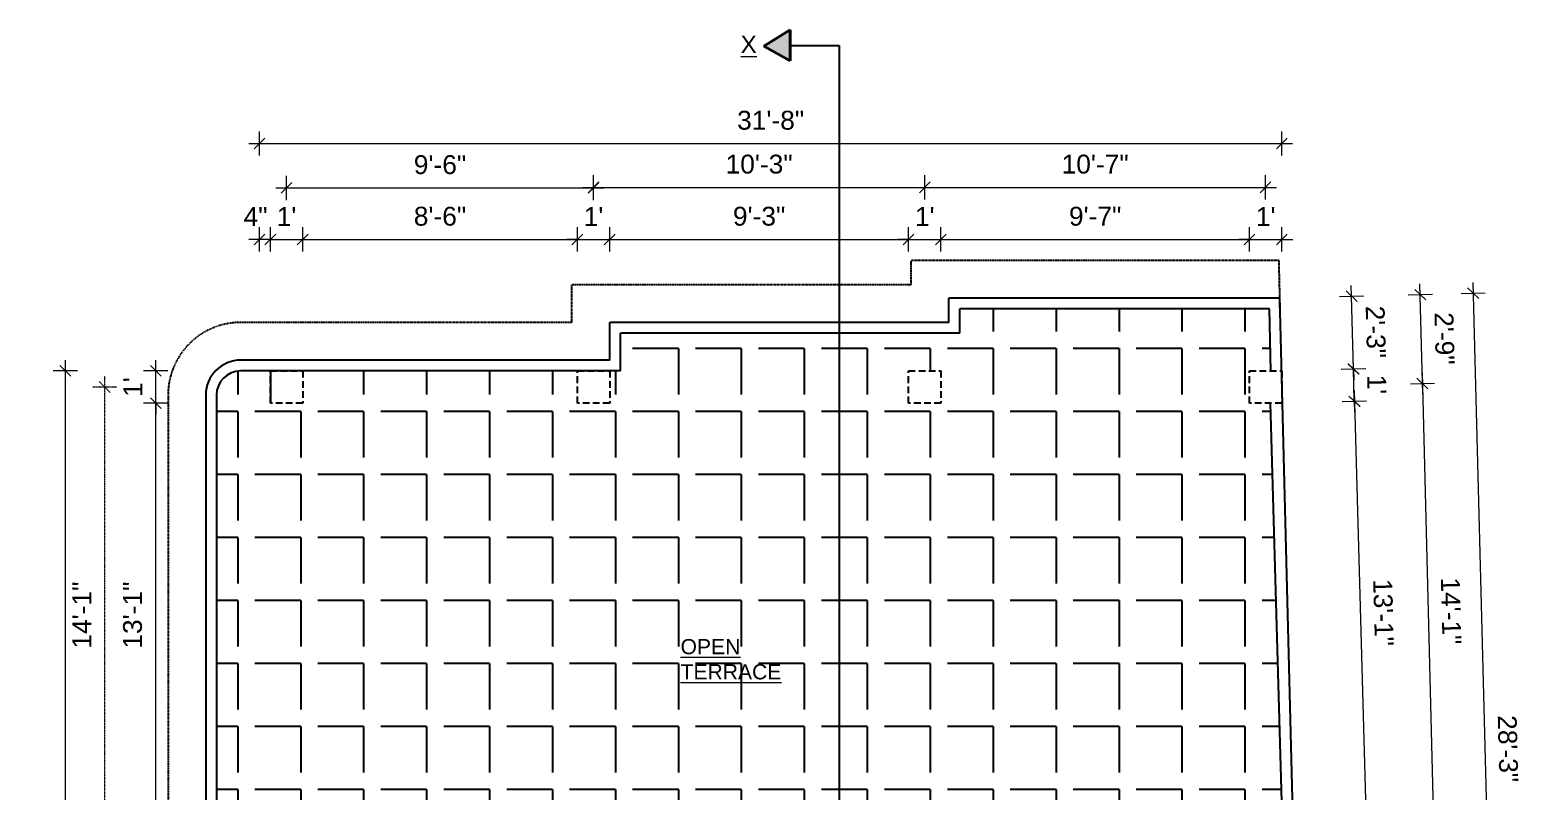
# Model space of a CAD drawing. Header units: inches. Extents: x -111 to 45239, y -6849 to 1261.
# Drawn here: x 23041 to 23594, y -2034 to -1752 of the extents above; entities that cross this region are included whole.
import ezdxf

# ---------------------------------------------------------------- set-up
doc = ezdxf.new("R2010")
doc.units = ezdxf.units.IN
doc.header["$LTSCALE"] = 0.5
doc.header["$MEASUREMENT"] = 0
doc.header["$PDMODE"] = 66
doc.linetypes.add('DASH', pattern=[0.35, 0.25, -0.1])
doc.linetypes.add('HIDDEN', pattern=[0.375, 0.25, -0.125])
for name, color, linetype, lineweight in [('A_Title Text', 105, 'Continuous', 60), ('TEXT', 220, 'Continuous', 9), ('Toilet', 7, 'Continuous', 25), ('wall', 20, 'Continuous', 40)]:
    doc.layers.add(name, color=color, linetype=linetype, lineweight=lineweight)
doc.styles.add('arial', font='arial.ttf')
doc.styles.get("Standard").update_dxf_attribs({"font": 'arial.ttf'})
doc.dimstyles.new('Sudeep', dxfattribs={"dimtxt": 6, "dimasz": 4, "dimexe": 4.5, "dimexo": 4.5, "dimgap": 5, "dimtad": 1, "dimdec": 0, "dimlunit": 4, "dimtxsty": 'arial', "dimblk": 'OBLIQUE', "dimcen": 250, "dimdle": 4, "dimclrd": 86, "dimclre": 5, "dimclrt": 1, "dimadec": 0, "dimazin": 0, "dimtfac": 1, "dimtdec": 0, "dimtix": 1, "dimtmove": 1, "dimatfit": 3, "dimldrblk": 'OBLIQUE', "dimfxl": 4.5, "dimfxlon": 1, "dimfrac": 2, "dimlwd": 15, "dimlwe": 13, "dimarcsym": 0})
pattern_1 = [(180, (0, 0), (-8e-15, -23.375), [17, -6.375]), (270, (0, 0), (23.375, -9e-15), [17, -6.375])]

# ---------------------------------------------------------------- blocks, each defined once
blk = doc.blocks.new('_Oblique')
at = {"color": 0, "linetype": 'ByBlock', "lineweight": -2}
blk.add_line((-0.5, -0.5), (0.5, 0.5), dxfattribs=at)
blk = doc.blocks.new('*D1179')
at = {"layer": 'A_Title Text', "color": 5, "lineweight": 13, "transparency": 16777216}
for p, q in [((23130, -1833.95), (23130, -1824.95)), ((23142, -1833.95), (23142, -1824.95))]:
    blk.add_line(p, q, dxfattribs=at)
at = {"layer": 'A_Title Text', "color": 86, "lineweight": 15, "transparency": 16777216}
for p, q in [((23130, -1829.45), (23126, -1829.45)), ((23130, -1829.45), (23142, -1829.45)), ((23142, -1829.45), (23146, -1829.45))]:
    blk.add_line(p, q, dxfattribs=at)
at = {"layer": 'Defpoints', "color": 0, "transparency": 16777216}
for p in [(23142, -1829.45), (23130, -1878.25), (23142, -1878.25)]:
    blk.add_point(p, dxfattribs=at)
at = {"layer": 'A_Title Text', "color": 86, "lineweight": 15, "transparency": 16777216, "xscale": 4, "yscale": 4, "zscale": 4}
blk.add_blockref('_Oblique', (23130, -1829.45), dxfattribs=at)
at = {"layer": 'A_Title Text', "color": 86, "lineweight": 15, "transparency": 16777216, "xscale": 4, "yscale": 4, "zscale": 4, "rotation": 180}
blk.add_blockref('_Oblique', (23142, -1829.45), dxfattribs=at)
at = {"layer": 'A_Title Text', "color": 1, "transparency": 16777216, "insert": (23136, -1820.94), "char_height": 7, "attachment_point": 5, "style": 'arial'}
blk.add_mtext("1'", dxfattribs=at)
blk = doc.blocks.new('*D1180')
at = {"layer": 'A_Title Text', "color": 5, "lineweight": 13, "transparency": 16777216}
for p, q in [((23142, -1833.95), (23142, -1824.95)), ((23244, -1833.95), (23244, -1824.95))]:
    blk.add_line(p, q, dxfattribs=at)
at = {"layer": 'A_Title Text', "color": 86, "lineweight": 15, "transparency": 16777216}
blk.add_line((23138, -1829.45), (23248, -1829.45), dxfattribs=at)
at = {"layer": 'Defpoints', "color": 0, "transparency": 16777216}
for p in [(23244, -1829.45), (23142, -1878.25), (23244, -1878.25)]:
    blk.add_point(p, dxfattribs=at)
at = {"layer": 'A_Title Text', "color": 86, "lineweight": 15, "transparency": 16777216, "xscale": 4, "yscale": 4, "zscale": 4, "rotation": 180}
blk.add_blockref('_Oblique', (23142, -1829.45), dxfattribs=at)
at = {"layer": 'A_Title Text', "color": 86, "lineweight": 15, "transparency": 16777216, "xscale": 4, "yscale": 4, "zscale": 4}
blk.add_blockref('_Oblique', (23244, -1829.45), dxfattribs=at)
at = {"layer": 'A_Title Text', "color": 1, "transparency": 16777216, "insert": (23193, -1820.88), "char_height": 7, "attachment_point": 5, "style": 'arial'}
blk.add_mtext('8\'-6"', dxfattribs=at)
blk = doc.blocks.new('*D1181')
at = {"layer": 'A_Title Text', "color": 5, "lineweight": 13, "transparency": 16777216}
for p, q in [((23367, -1833.95), (23367, -1824.95)), ((23379, -1833.95), (23379, -1824.95))]:
    blk.add_line(p, q, dxfattribs=at)
at = {"layer": 'A_Title Text', "color": 86, "lineweight": 15, "transparency": 16777216}
for p, q in [((23367, -1829.45), (23363, -1829.45)), ((23367, -1829.45), (23379, -1829.45)), ((23379, -1829.45), (23383, -1829.45))]:
    blk.add_line(p, q, dxfattribs=at)
at = {"layer": 'Defpoints', "color": 0, "transparency": 16777216}
for p in [(23379, -1829.45), (23367, -1878.25), (23379, -1878.25)]:
    blk.add_point(p, dxfattribs=at)
at = {"layer": 'A_Title Text', "color": 86, "lineweight": 15, "transparency": 16777216, "xscale": 4, "yscale": 4, "zscale": 4}
blk.add_blockref('_Oblique', (23367, -1829.45), dxfattribs=at)
at = {"layer": 'A_Title Text', "color": 86, "lineweight": 15, "transparency": 16777216, "xscale": 4, "yscale": 4, "zscale": 4, "rotation": 180}
blk.add_blockref('_Oblique', (23379, -1829.45), dxfattribs=at)
at = {"layer": 'A_Title Text', "color": 1, "transparency": 16777216, "insert": (23373, -1820.94), "char_height": 7, "attachment_point": 5, "style": 'arial'}
blk.add_mtext("1'", dxfattribs=at)
blk = doc.blocks.new('*D1182')
at = {"layer": 'A_Title Text', "color": 5, "lineweight": 13, "transparency": 16777216}
for p, q in [((23379, -1833.95), (23379, -1824.95)), ((23493.57, -1833.95), (23493.57, -1824.95))]:
    blk.add_line(p, q, dxfattribs=at)
at = {"layer": 'A_Title Text', "color": 86, "lineweight": 15, "transparency": 16777216}
blk.add_line((23375, -1829.45), (23497.57, -1829.45), dxfattribs=at)
at = {"layer": 'Defpoints', "color": 0, "transparency": 16777216}
for p in [(23493.57, -1829.45), (23379, -1878.25), (23493.57, -1878.25)]:
    blk.add_point(p, dxfattribs=at)
at = {"layer": 'A_Title Text', "color": 86, "lineweight": 15, "transparency": 16777216, "xscale": 4, "yscale": 4, "zscale": 4, "rotation": 180}
blk.add_blockref('_Oblique', (23379, -1829.45), dxfattribs=at)
at = {"layer": 'A_Title Text', "color": 86, "lineweight": 15, "transparency": 16777216, "xscale": 4, "yscale": 4, "zscale": 4}
blk.add_blockref('_Oblique', (23493.57, -1829.45), dxfattribs=at)
at = {"layer": 'A_Title Text', "color": 1, "transparency": 16777216, "insert": (23436.28, -1820.88), "char_height": 7, "attachment_point": 5, "style": 'arial'}
blk.add_mtext('9\'-7"', dxfattribs=at)
blk = doc.blocks.new('*D1183')
at = {"layer": 'A_Title Text', "color": 5, "lineweight": 13, "transparency": 16777216}
for p, q in [((23493.57, -1833.95), (23493.57, -1824.95)), ((23505.64, -1833.95), (23505.64, -1824.95))]:
    blk.add_line(p, q, dxfattribs=at)
at = {"layer": 'A_Title Text', "color": 86, "lineweight": 15, "transparency": 16777216}
for p, q in [((23493.57, -1829.45), (23489.57, -1829.45)), ((23493.57, -1829.45), (23505.64, -1829.45)), ((23505.64, -1829.45), (23509.64, -1829.45))]:
    blk.add_line(p, q, dxfattribs=at)
at = {"layer": 'Defpoints', "color": 0, "transparency": 16777216}
for p in [(23505.64, -1829.45), (23493.57, -1878.25), (23505.64, -1881.25)]:
    blk.add_point(p, dxfattribs=at)
at = {"layer": 'A_Title Text', "color": 86, "lineweight": 15, "transparency": 16777216, "xscale": 4, "yscale": 4, "zscale": 4}
blk.add_blockref('_Oblique', (23493.57, -1829.45), dxfattribs=at)
at = {"layer": 'A_Title Text', "color": 86, "lineweight": 15, "transparency": 16777216, "xscale": 4, "yscale": 4, "zscale": 4, "rotation": 180}
blk.add_blockref('_Oblique', (23505.64, -1829.45), dxfattribs=at)
at = {"layer": 'A_Title Text', "color": 1, "transparency": 16777216, "insert": (23499.6, -1820.94), "char_height": 7, "attachment_point": 5, "style": 'arial'}
blk.add_mtext("1'", dxfattribs=at)
blk = doc.blocks.new('*D1184')
at = {"layer": 'A_Title Text', "color": 86, "lineweight": 15, "transparency": 16777216}
blk.add_line((23132, -1810.32), (23254, -1810.32), dxfattribs=at)
at = {"layer": 'A_Title Text', "color": 5, "lineweight": 13, "transparency": 16777216}
for p, q in [((23136, -1814.82), (23136, -1805.82)), ((23250, -1814.82), (23250, -1805.82))]:
    blk.add_line(p, q, dxfattribs=at)
at = {"layer": 'Defpoints', "color": 0, "transparency": 16777216}
for p in [(23250, -1810.32), (23136, -1884.25), (23250, -1884.25)]:
    blk.add_point(p, dxfattribs=at)
at = {"layer": 'A_Title Text', "color": 86, "lineweight": 15, "transparency": 16777216, "xscale": 4, "yscale": 4, "zscale": 4, "rotation": 180}
blk.add_blockref('_Oblique', (23136, -1810.32), dxfattribs=at)
at = {"layer": 'A_Title Text', "color": 86, "lineweight": 15, "transparency": 16777216, "xscale": 4, "yscale": 4, "zscale": 4}
blk.add_blockref('_Oblique', (23250, -1810.32), dxfattribs=at)
at = {"layer": 'A_Title Text', "color": 1, "transparency": 16777216, "insert": (23193, -1801.74), "char_height": 7, "attachment_point": 5, "style": 'arial'}
blk.add_mtext('9\'-6"', dxfattribs=at)
blk = doc.blocks.new('*D1185')
at = {"layer": 'A_Title Text', "color": 86, "lineweight": 15, "transparency": 16777216}
blk.add_line((23246, -1810.13), (23377, -1810.13), dxfattribs=at)
at = {"layer": 'A_Title Text', "color": 5, "lineweight": 13, "transparency": 16777216}
for p, q in [((23250, -1814.63), (23250, -1805.63)), ((23373, -1814.63), (23373, -1805.63))]:
    blk.add_line(p, q, dxfattribs=at)
at = {"layer": 'Defpoints', "color": 0, "transparency": 16777216}
for p in [(23373, -1810.13), (23250, -1884.25), (23373, -1884.25)]:
    blk.add_point(p, dxfattribs=at)
at = {"layer": 'A_Title Text', "color": 86, "lineweight": 15, "transparency": 16777216, "xscale": 4, "yscale": 4, "zscale": 4, "rotation": 180}
blk.add_blockref('_Oblique', (23250, -1810.13), dxfattribs=at)
at = {"layer": 'A_Title Text', "color": 86, "lineweight": 15, "transparency": 16777216, "xscale": 4, "yscale": 4, "zscale": 4}
blk.add_blockref('_Oblique', (23373, -1810.13), dxfattribs=at)
at = {"layer": 'A_Title Text', "color": 1, "transparency": 16777216, "insert": (23311.5, -1801.55), "char_height": 7, "attachment_point": 5, "style": 'arial'}
blk.add_mtext('10\'-3"', dxfattribs=at)
blk = doc.blocks.new('*D1186')
at = {"layer": 'A_Title Text', "color": 86, "lineweight": 15, "transparency": 16777216}
blk.add_line((23369, -1810.13), (23503.57, -1810.13), dxfattribs=at)
at = {"layer": 'A_Title Text', "color": 5, "lineweight": 13, "transparency": 16777216}
for p, q in [((23373, -1814.63), (23373, -1805.63)), ((23499.57, -1814.63), (23499.57, -1805.63))]:
    blk.add_line(p, q, dxfattribs=at)
at = {"layer": 'Defpoints', "color": 0, "transparency": 16777216}
for p in [(23499.57, -1810.13), (23373, -1884.25), (23499.57, -1884.25)]:
    blk.add_point(p, dxfattribs=at)
at = {"layer": 'A_Title Text', "color": 86, "lineweight": 15, "transparency": 16777216, "xscale": 4, "yscale": 4, "zscale": 4, "rotation": 180}
blk.add_blockref('_Oblique', (23373, -1810.13), dxfattribs=at)
at = {"layer": 'A_Title Text', "color": 86, "lineweight": 15, "transparency": 16777216, "xscale": 4, "yscale": 4, "zscale": 4}
blk.add_blockref('_Oblique', (23499.57, -1810.13), dxfattribs=at)
at = {"layer": 'A_Title Text', "color": 1, "transparency": 16777216, "insert": (23436.28, -1801.55), "char_height": 7, "attachment_point": 5, "style": 'arial'}
blk.add_mtext('10\'-7"', dxfattribs=at)
blk = doc.blocks.new('*D1187')
at = {"layer": 'A_Title Text', "color": 5, "lineweight": 13, "transparency": 16777216}
for p, q in [((23126, -1833.95), (23126, -1824.95)), ((23130, -1833.95), (23130, -1824.95))]:
    blk.add_line(p, q, dxfattribs=at)
at = {"layer": 'A_Title Text', "color": 86, "lineweight": 15, "transparency": 16777216}
for p, q in [((23126, -1829.45), (23122, -1829.45)), ((23130, -1829.45), (23126, -1829.45)), ((23130, -1829.45), (23134, -1829.45))]:
    blk.add_line(p, q, dxfattribs=at)
at = {"layer": 'Defpoints', "color": 0, "transparency": 16777216}
for p in [(23126, -1829.45), (23126, -1878.87), (23130, -1878.25)]:
    blk.add_point(p, dxfattribs=at)
at = {"layer": 'A_Title Text', "color": 86, "lineweight": 15, "transparency": 16777216, "xscale": 4, "yscale": 4, "zscale": 4}
blk.add_blockref('_Oblique', (23126, -1829.45), dxfattribs=at)
at = {"layer": 'A_Title Text', "color": 86, "lineweight": 15, "transparency": 16777216, "xscale": 4, "yscale": 4, "zscale": 4, "rotation": 180}
blk.add_blockref('_Oblique', (23130, -1829.45), dxfattribs=at)
at = {"layer": 'A_Title Text', "color": 1, "transparency": 16777216, "insert": (23124.5, -1820.95), "char_height": 7, "attachment_point": 5, "style": 'arial'}
blk.add_mtext('4"', dxfattribs=at)
blk = doc.blocks.new('*D1188')
at = {"layer": 'A_Title Text', "color": 5, "lineweight": 13, "transparency": 16777216}
for p, q in [((23244, -1833.95), (23244, -1824.95)), ((23256, -1833.95), (23256, -1824.95))]:
    blk.add_line(p, q, dxfattribs=at)
at = {"layer": 'A_Title Text', "color": 86, "lineweight": 15, "transparency": 16777216}
for p, q in [((23244, -1829.45), (23240, -1829.45)), ((23244, -1829.45), (23256, -1829.45)), ((23256, -1829.45), (23260, -1829.45))]:
    blk.add_line(p, q, dxfattribs=at)
at = {"layer": 'Defpoints', "color": 0, "transparency": 16777216}
for p in [(23256, -1829.45), (23244, -1878.25), (23256, -1878.25)]:
    blk.add_point(p, dxfattribs=at)
at = {"layer": 'A_Title Text', "color": 86, "lineweight": 15, "transparency": 16777216, "xscale": 4, "yscale": 4, "zscale": 4}
blk.add_blockref('_Oblique', (23244, -1829.45), dxfattribs=at)
at = {"layer": 'A_Title Text', "color": 86, "lineweight": 15, "transparency": 16777216, "xscale": 4, "yscale": 4, "zscale": 4, "rotation": 180}
blk.add_blockref('_Oblique', (23256, -1829.45), dxfattribs=at)
at = {"layer": 'A_Title Text', "color": 1, "transparency": 16777216, "insert": (23250, -1820.94), "char_height": 7, "attachment_point": 5, "style": 'arial'}
blk.add_mtext("1'", dxfattribs=at)
blk = doc.blocks.new('*D1189')
at = {"layer": 'A_Title Text', "color": 5, "lineweight": 13, "transparency": 16777216}
for p, q in [((23256, -1833.95), (23256, -1824.95)), ((23367, -1833.95), (23367, -1824.95))]:
    blk.add_line(p, q, dxfattribs=at)
at = {"layer": 'A_Title Text', "color": 86, "lineweight": 15, "transparency": 16777216}
blk.add_line((23252, -1829.45), (23371, -1829.45), dxfattribs=at)
at = {"layer": 'Defpoints', "color": 0, "transparency": 16777216}
for p in [(23367, -1829.45), (23256, -1878.25), (23367, -1878.25)]:
    blk.add_point(p, dxfattribs=at)
at = {"layer": 'A_Title Text', "color": 86, "lineweight": 15, "transparency": 16777216, "xscale": 4, "yscale": 4, "zscale": 4, "rotation": 180}
blk.add_blockref('_Oblique', (23256, -1829.45), dxfattribs=at)
at = {"layer": 'A_Title Text', "color": 86, "lineweight": 15, "transparency": 16777216, "xscale": 4, "yscale": 4, "zscale": 4}
blk.add_blockref('_Oblique', (23367, -1829.45), dxfattribs=at)
at = {"layer": 'A_Title Text', "color": 1, "transparency": 16777216, "insert": (23311.5, -1820.88), "char_height": 7, "attachment_point": 5, "style": 'arial'}
blk.add_mtext('9\'-3"', dxfattribs=at)
blk = doc.blocks.new('*D1190')
at = {"layer": 'A_Title Text', "color": 86, "lineweight": 15, "transparency": 16777216}
blk.add_line((23122, -1793.84), (23509.57, -1793.84), dxfattribs=at)
at = {"layer": 'A_Title Text', "color": 5, "lineweight": 13, "transparency": 16777216}
for p, q in [((23126, -1798.34), (23126, -1789.34)), ((23505.57, -1798.34), (23505.57, -1789.34))]:
    blk.add_line(p, q, dxfattribs=at)
at = {"layer": 'Defpoints', "color": 0, "transparency": 16777216}
for p in [(23505.57, -1793.84), (23126, -1878.87), (23505.57, -1878.25)]:
    blk.add_point(p, dxfattribs=at)
at = {"layer": 'A_Title Text', "color": 86, "lineweight": 15, "transparency": 16777216, "xscale": 4, "yscale": 4, "zscale": 4, "rotation": 180}
blk.add_blockref('_Oblique', (23126, -1793.84), dxfattribs=at)
at = {"layer": 'A_Title Text', "color": 86, "lineweight": 15, "transparency": 16777216, "xscale": 4, "yscale": 4, "zscale": 4}
blk.add_blockref('_Oblique', (23505.57, -1793.84), dxfattribs=at)
at = {"layer": 'A_Title Text', "color": 1, "transparency": 16777216, "insert": (23315.78, -1785.26), "char_height": 7, "attachment_point": 5, "style": 'arial'}
blk.add_mtext('31\'-8"', dxfattribs=at)
blk = doc.blocks.new('*D1194')
at = {"layer": 'A_Title Text', "color": 86, "lineweight": 15, "transparency": 16777216}
blk.add_line((23087.44, -2051.5), (23087.44, -1886.25), dxfattribs=at)
at = {"layer": 'A_Title Text', "color": 5, "lineweight": 13, "transparency": 16777216}
for p, q in [((23091.94, -1890.25), (23082.94, -1890.25)), ((23091.94, -2047.5), (23082.94, -2047.5))]:
    blk.add_line(p, q, dxfattribs=at)
at = {"layer": 'Defpoints', "color": 0, "transparency": 16777216}
for p in [(23087.44, -1890.25), (23130, -1890.25), (23130, -2047.5)]:
    blk.add_point(p, dxfattribs=at)
at = {"layer": 'A_Title Text', "color": 86, "lineweight": 15, "transparency": 16777216, "xscale": 4, "yscale": 4, "zscale": 4}
for p, rotation in [((23087.44, -1890.25), 90), ((23087.44, -2047.5), 270)]:
    blk.add_blockref('_Oblique', p, dxfattribs=dict(at, rotation=rotation))
at = {"layer": 'A_Title Text', "color": 1, "transparency": 16777216, "insert": (23078.86, -1968.88), "char_height": 7, "attachment_point": 5, "rotation": 90, "style": 'arial'}
blk.add_mtext('13\'-1"', dxfattribs=at)
blk = doc.blocks.new('*D1195')
at = {"layer": 'A_Title Text', "color": 86, "lineweight": 15, "transparency": 16777216}
for p, q in [((23087.44, -1878.25), (23087.44, -1874.25)), ((23087.44, -1890.25), (23087.44, -1878.25)), ((23087.44, -1890.25), (23087.44, -1894.25))]:
    blk.add_line(p, q, dxfattribs=at)
at = {"layer": 'A_Title Text', "color": 5, "lineweight": 13, "transparency": 16777216}
for p, q in [((23091.94, -1878.25), (23082.94, -1878.25)), ((23091.94, -1890.25), (23082.94, -1890.25))]:
    blk.add_line(p, q, dxfattribs=at)
at = {"layer": 'Defpoints', "color": 0, "transparency": 16777216}
for p in [(23087.44, -1878.25), (23130, -1878.25), (23130, -1890.25)]:
    blk.add_point(p, dxfattribs=at)
at = {"layer": 'A_Title Text', "color": 86, "lineweight": 15, "transparency": 16777216, "xscale": 4, "yscale": 4, "zscale": 4}
for p, rotation in [((23087.44, -1878.25), 270), ((23087.44, -1890.25), 90)]:
    blk.add_blockref('_Oblique', p, dxfattribs=dict(at, rotation=rotation))
at = {"layer": 'A_Title Text', "color": 1, "transparency": 16777216, "insert": (23078.92, -1884.25), "char_height": 7, "attachment_point": 5, "rotation": 90, "style": 'arial'}
blk.add_mtext("1'", dxfattribs=at)
blk = doc.blocks.new('*D1197')
at = {"layer": 'A_Title Text', "color": 86, "linetype": 'DASH', "lineweight": 15, "ltscale": 0.1, "transparency": 16777216}
blk.add_line((23068.49, -2057.5), (23068.49, -1880.25), dxfattribs=at)
at = {"layer": 'A_Title Text', "color": 5, "linetype": 'DASH', "lineweight": 13, "ltscale": 0.1, "transparency": 16777216}
for p, q in [((23072.99, -1884.25), (23063.99, -1884.25)), ((23072.99, -2053.5), (23063.99, -2053.5))]:
    blk.add_line(p, q, dxfattribs=at)
at = {"layer": 'Defpoints', "color": 0, "linetype": 'DASH', "ltscale": 0.1, "transparency": 16777216}
for p in [(23068.49, -1884.25), (23136, -1884.25), (23136, -2053.5)]:
    blk.add_point(p, dxfattribs=at)
at = {"layer": 'A_Title Text', "color": 86, "linetype": 'DASH', "lineweight": 15, "ltscale": 0.1, "transparency": 16777216, "xscale": 4, "yscale": 4, "zscale": 4}
for p, rotation in [((23068.49, -1884.25), 90), ((23068.49, -2053.5), 270)]:
    blk.add_blockref('_Oblique', p, dxfattribs=dict(at, rotation=rotation))
at = {"layer": 'A_Title Text', "color": 1, "linetype": 'DASH', "ltscale": 0.1, "transparency": 16777216, "insert": (23059.98, -1968.88), "char_height": 7, "attachment_point": 5, "rotation": 90, "style": 'arial'}
blk.add_mtext('14\'-1"', dxfattribs=at)
blk = doc.blocks.new('*D1198')
at = {"layer": 'A_Title Text', "color": 86, "lineweight": 15, "transparency": 16777216}
blk.add_line((23053.85, -1874.25), (23053.85, -2244.08), dxfattribs=at)
at = {"layer": 'A_Title Text', "color": 5, "lineweight": 13, "transparency": 16777216}
for p, q in [((23058.35, -1878.25), (23049.35, -1878.25)), ((23058.35, -2240.08), (23049.35, -2240.08))]:
    blk.add_line(p, q, dxfattribs=at)
at = {"layer": 'Defpoints', "color": 0, "transparency": 16777216}
for p in [(23130, -1878.25), (23053.85, -2240.08), (23106.27, -2240.08)]:
    blk.add_point(p, dxfattribs=at)
at = {"layer": 'A_Title Text', "color": 86, "lineweight": 15, "transparency": 16777216, "xscale": 4, "yscale": 4, "zscale": 4}
for p, rotation in [((23053.85, -1878.25), 90), ((23053.85, -2240.08), 270)]:
    blk.add_blockref('_Oblique', p, dxfattribs=dict(at, rotation=rotation))
at = {"layer": 'A_Title Text', "color": 1, "transparency": 16777216, "insert": (23045.28, -2059.17), "char_height": 7, "attachment_point": 5, "rotation": 90, "style": 'arial'}
blk.add_mtext('30\'-2"', dxfattribs=at)
blk = doc.blocks.new('*D1166')
at = {"layer": 'A_Title Text', "color": 86, "lineweight": 15, "transparency": 16777216}
blk.add_line((23532.48, -1885.52), (23536.98, -2050.76), dxfattribs=at)
at = {"layer": 'A_Title Text', "color": 5, "lineweight": 13, "transparency": 16777216}
for p, q in [((23528.09, -1889.64), (23537.09, -1889.39)), ((23532.37, -2046.89), (23541.37, -2046.64))]:
    blk.add_line(p, q, dxfattribs=at)
at = {"layer": 'Defpoints', "color": 0, "transparency": 16777216}
for p in [(23505.57, -1890.25), (23509.85, -2047.5), (23536.87, -2046.77)]:
    blk.add_point(p, dxfattribs=at)
at = {"layer": 'A_Title Text', "color": 86, "lineweight": 15, "transparency": 16777216, "xscale": 4, "yscale": 4, "zscale": 4}
for p, rotation in [((23532.59, -1889.52), 91.55964457940769), ((23536.87, -2046.77), 271.5596445794077)]:
    blk.add_blockref('_Oblique', p, dxfattribs=dict(at, rotation=rotation))
at = {"layer": 'A_Title Text', "color": 1, "transparency": 16777216, "insert": (23543.3, -1967.91), "char_height": 7, "attachment_point": 5, "rotation": 271.5596, "style": 'arial'}
blk.add_mtext('13\'-1"', dxfattribs=at)
blk = doc.blocks.new('*D1170')
at = {"layer": 'A_Title Text', "color": 86, "lineweight": 15, "transparency": 16777216}
for p, q in [((23532.19, -1877.52), (23532.08, -1873.53)), ((23532.52, -1889.52), (23532.19, -1877.52)), ((23532.52, -1889.52), (23532.63, -1893.52))]:
    blk.add_line(p, q, dxfattribs=at)
at = {"layer": 'A_Title Text', "color": 5, "lineweight": 13, "transparency": 16777216}
for p, q in [((23527.69, -1877.65), (23536.69, -1877.4)), ((23528.02, -1889.64), (23537.02, -1889.39))]:
    blk.add_line(p, q, dxfattribs=at)
at = {"layer": 'Defpoints', "color": 0, "transparency": 16777216}
for p in [(23505.5, -1878.25), (23532.19, -1877.52), (23505.57, -1890.25)]:
    blk.add_point(p, dxfattribs=at)
at = {"layer": 'A_Title Text', "color": 86, "lineweight": 15, "transparency": 16777216, "xscale": 4, "yscale": 4, "zscale": 4}
for p, rotation in [((23532.19, -1877.52), 271.5596445794165), ((23532.52, -1889.52), 91.55964457941651)]:
    blk.add_blockref('_Oblique', p, dxfattribs=dict(at, rotation=rotation))
at = {"layer": 'A_Title Text', "color": 1, "transparency": 16777216, "insert": (23540.87, -1883.29), "char_height": 7, "attachment_point": 5, "rotation": 271.5596, "style": 'arial'}
blk.add_mtext("1'", dxfattribs=at)
blk = doc.blocks.new('*D1171')
at = {"layer": 'A_Title Text', "color": 86, "lineweight": 15, "transparency": 16777216}
for p, q in [((23531.5, -1850.52), (23531.39, -1846.53)), ((23532.24, -1877.52), (23531.5, -1850.52)), ((23532.24, -1877.52), (23532.35, -1881.52))]:
    blk.add_line(p, q, dxfattribs=at)
at = {"layer": 'A_Title Text', "color": 5, "lineweight": 13, "transparency": 16777216}
for p, q in [((23527, -1850.65), (23536, -1850.4)), ((23527.74, -1877.65), (23536.74, -1877.4))]:
    blk.add_line(p, q, dxfattribs=at)
at = {"layer": 'Defpoints', "color": 0, "transparency": 16777216}
for p in [(23504.81, -1851.25), (23531.5, -1850.52), (23505.5, -1878.25)]:
    blk.add_point(p, dxfattribs=at)
at = {"layer": 'A_Title Text', "color": 86, "lineweight": 15, "transparency": 16777216, "xscale": 4, "yscale": 4, "zscale": 4}
for p, rotation in [((23531.5, -1850.52), 271.5596445794165), ((23532.24, -1877.52), 91.55964457941651)]:
    blk.add_blockref('_Oblique', p, dxfattribs=dict(at, rotation=rotation))
at = {"layer": 'A_Title Text', "color": 1, "transparency": 16777216, "insert": (23540.44, -1863.79), "char_height": 7, "attachment_point": 5, "rotation": 271.5596, "style": 'arial'}
blk.add_mtext('2\'-3"', dxfattribs=at)
blk = doc.blocks.new('*D1172')
at = {"layer": 'A_Title Text', "color": 5, "lineweight": 13, "transparency": 16777216}
for p, q in [((23553.32, -1883.04), (23562.32, -1882.82)), ((23557.61, -2052.29), (23566.6, -2052.07))]:
    blk.add_line(p, q, dxfattribs=at)
at = {"layer": 'A_Title Text', "color": 86, "lineweight": 15, "transparency": 16777216}
blk.add_line((23557.72, -1878.93), (23562.21, -2056.18), dxfattribs=at)
at = {"layer": 'Defpoints', "color": 0, "transparency": 16777216}
for p in [(23505.57, -1884.25), (23509.85, -2053.5), (23562.1, -2052.18)]:
    blk.add_point(p, dxfattribs=at)
at = {"layer": 'A_Title Text', "color": 86, "lineweight": 15, "transparency": 16777216, "xscale": 4, "yscale": 4, "zscale": 4}
for p, rotation in [((23557.82, -1882.93), 91.44911383239761), ((23562.1, -2052.18), 271.4491138323976)]:
    blk.add_blockref('_Oblique', p, dxfattribs=dict(at, rotation=rotation))
at = {"layer": 'A_Title Text', "color": 1, "transparency": 16777216, "insert": (23568.47, -1967.34), "char_height": 7, "attachment_point": 5, "rotation": 271.4491, "style": 'arial'}
blk.add_mtext('14\'-1"', dxfattribs=at)
blk = doc.blocks.new('*D1174')
at = {"layer": 'A_Title Text', "color": 5, "lineweight": 13, "transparency": 16777216}
for p, q in [((23572.15, -1849.53), (23581.15, -1849.3)), ((23580.79, -2188.06), (23589.79, -2187.83))]:
    blk.add_line(p, q, dxfattribs=at)
at = {"layer": 'A_Title Text', "color": 86, "lineweight": 15, "transparency": 16777216}
blk.add_line((23576.55, -1845.42), (23585.39, -2191.94), dxfattribs=at)
at = {"layer": 'Defpoints', "color": 0, "transparency": 16777216}
for p in [(23504.81, -1851.25), (23513.45, -2189.78), (23585.29, -2187.95)]:
    blk.add_point(p, dxfattribs=at)
at = {"layer": 'A_Title Text', "color": 86, "lineweight": 15, "transparency": 16777216, "xscale": 4, "yscale": 4, "zscale": 4}
for p, rotation in [((23576.65, -1849.42), 91.46195018982071), ((23585.29, -2187.95), 271.4619501898207)]:
    blk.add_blockref('_Oblique', p, dxfattribs=dict(at, rotation=rotation))
at = {"layer": 'A_Title Text', "color": 1, "transparency": 16777216, "insert": (23589.55, -2018.46), "char_height": 7, "attachment_point": 5, "rotation": 271.462, "style": 'arial'}
blk.add_mtext('28\'-3"', dxfattribs=at)
blk = doc.blocks.new('*D1175')
at = {"layer": 'A_Title Text', "color": 86, "lineweight": 15, "transparency": 16777216}
blk.add_line((23557.92, -1886.93), (23556.89, -1845.93), dxfattribs=at)
at = {"layer": 'A_Title Text', "color": 5, "lineweight": 13, "transparency": 16777216}
for p, q in [((23552.49, -1850.04), (23561.49, -1849.82)), ((23553.32, -1883.04), (23562.32, -1882.82))]:
    blk.add_line(p, q, dxfattribs=at)
at = {"layer": 'Defpoints', "color": 0, "transparency": 16777216}
for p in [(23504.81, -1851.25), (23556.99, -1849.93), (23505.57, -1884.25)]:
    blk.add_point(p, dxfattribs=at)
at = {"layer": 'A_Title Text', "color": 86, "lineweight": 15, "transparency": 16777216, "xscale": 4, "yscale": 4, "zscale": 4}
for p, rotation in [((23556.99, -1849.93), 91.44911383237451), ((23557.82, -1882.93), 271.4491138323745)]:
    blk.add_blockref('_Oblique', p, dxfattribs=dict(at, rotation=rotation))
at = {"layer": 'A_Title Text', "color": 1, "transparency": 16777216, "insert": (23565.98, -1866.21), "char_height": 7, "attachment_point": 5, "rotation": 271.4491, "style": 'arial'}
blk.add_mtext('2\'-9"', dxfattribs=at)

msp = doc.modelspace()

# ---------------------------------------------------------------- hatches: boundary and pattern name
at = {"layer": 'Toilet'}
h = msp.add_hatch(dxfattribs=at)
h.set_pattern_fill('ANGLE', color=256, scale=85, angle=-180, style=0)
h.set_pattern_definition(pattern_1)
h.paths.add_polyline_path([(23501.42, -1890.25), (23493.57, -1890.25), (23493.57, -1878.25), (23501.5, -1878.25), (23500.97, -1855.25), (23386, -1855.25), (23386, -1864.25), (23341.17, -1864.25), (23341.17, -2145.11), (23384, -2145.11), (23384, -2200.73), (23464.01, -2190.85), (23463.99, -2133.25), (23508.25, -2133.25), (23506.18, -2059.5), (23497.85, -2059.5), (23497.85, -2047.5), (23505.84, -2047.5)])
h.paths.add_polyline_path([(23379, -2047.5), (23379, -2059.5), (23367, -2059.5), (23367, -2047.5)], flags=16)
h.paths.add_polyline_path([(23379, -1890.25), (23367, -1890.25), (23367, -1878.25), (23379, -1878.25)], flags=16)
h = msp.add_hatch(dxfattribs=at)
h.set_pattern_fill('ANGLE', color=256, scale=85, angle=-180, style=0)
h.set_pattern_definition(pattern_1)
h.paths.add_polyline_path([(23341.17, -1864.25), (23260, -1864.25), (23260, -1878.25), (23256, -1878.25), (23256, -1890.25), (23244, -1890.25), (23244, -1878.25), (23142, -1878.25), (23142, -1890.25), (23130, -1890.25), (23130, -1878.25), (23119, -1878.25, 0.414214), (23110, -1887.25), (23110, -2055.5), (23130, -2055.5), (23130, -2047.5), (23138, -2047.5), (23138, -2040.5), (23155, -2040.5), (23155, -2055.5), (23226, -2055.5), (23226, -2050.5), (23235, -2050.5), (23235, -2059.5), (23227, -2059.5), (23227, -2086.5), (23235, -2086.5), (23235, -2220.15), (23244, -2219.04), (23244, -2209.58), (23256, -2209.58), (23256, -2216.55), (23271, -2214.69), (23271, -2145.11), (23341.17, -2145.11)])
h.paths.add_polyline_path([(23256, -2059.5), (23244, -2059.5), (23244, -2047.5), (23256, -2047.5)], flags=16)
h.paths.add_polyline_path([(23280.54, -1994.74), (23320.98, -1994.74), (23320.98, -1973.74), (23280.54, -1973.74)], flags=24)
at = {"layer": 'wall', "ltscale": 5}
h = msp.add_hatch(color=2, dxfattribs=at)
h.dxf.hatch_style = 1
h.paths.add_polyline_path([(23313.3, -1757.75), (23323.07, -1751.67), (23323.07, -1763.2)])

# ---------------------------------------------------------------- linework, layer by layer
at = {"layer": 'Toilet'}
for p, q in [((23323.07, -1757.43), (23341.17, -1757.43)), ((23341.17, -1757.43), (23341.17, -2296.75)), ((23504.88, -1851.25), (23382, -1851.25)), ((23382, -1860.25), (23382, -1851.25)), ((23513.45, -2189.78), (23504.88, -1851.25)), ((23505.04, -1858.26), (23504.88, -1851.25)), ((23382, -1860.25), (23256, -1860.25)), ((23256, -1874.25), (23256, -1860.25)), ((23501.04, -1855.25), (23386, -1855.25)), ((23386, -1864.25), (23386, -1855.25)), ((23501.5, -1878.34), (23500.97, -1855.25)), ((23386, -1864.25), (23260, -1864.25)), ((23260, -1878.25), (23260, -1864.25)), ((23256, -1874.25), (23119, -1874.25)), ((23260, -1878.25), (23119, -1878.25)), ((23130, -1878.25), (23130, -1890.25)), ((23106, -1887.25), (23106, -2059.5)), ((23110, -1887.25), (23110, -2055.5)), ((23505.84, -2047.5), (23501.42, -1890.25))]:
    msp.add_line(p, q, dxfattribs=at)
at = {"layer": 'Toilet', "color": 1, "linetype": 'DASH', "ltscale": 0.1}
for p, q in [((23504.56, -1837.25), (23368, -1837.25)), ((23368, -1846.25), (23368, -1837.25)), ((23504.95, -1854.26), (23504.56, -1837.25)), ((23242, -1860.25), (23242, -1846.25)), ((23368, -1846.25), (23242, -1846.25)), ((23242, -1860.25), (23119, -1860.25)), ((23092, -1887.25), (23092, -2059.5))]:
    msp.add_line(p, q, dxfattribs=at)
at = {"layer": 'Toilet', "linetype": 'HIDDEN', "ltscale": 20}
for points in [[(23130, -1878.25), (23142, -1878.25), (23142, -1890.25), (23130, -1890.25)], [(23244, -1878.25), (23256, -1878.25), (23256, -1890.25), (23244, -1890.25)], [(23367, -1878.25), (23379, -1878.25), (23379, -1890.25), (23367, -1890.25)], [(23493.57, -1878.25), (23505.57, -1878.25), (23505.57, -1890.25), (23493.57, -1890.25)]]:
    msp.add_lwpolyline(points, close=True, dxfattribs=at)
at = {"layer": 'Toilet', "color": 1, "linetype": 'DASH', "ltscale": 0.1}
msp.add_arc((23119, -1887.25), 27, 90, 180, dxfattribs=at)
at = {"layer": 'Toilet'}
for radius in [13, 9]:
    msp.add_arc((23119, -1887.25), radius, 90, 180, dxfattribs=at)
at = {"layer": 'wall', "color": 1, "ltscale": 5}
for p, q in [((23313.3, -1757.75), (23323.07, -1751.67)), ((23323.07, -1751.67), (23323.07, -1763.2)), ((23323.07, -1763.2), (23313.3, -1757.75))]:
    msp.add_line(p, q, dxfattribs=at)

# ---------------------------------------------------------------- texts
at = {"layer": 'TEXT'}
for s, insert, char_height, width, attachment_point in [('{\\LX}', (23310.59, -1760.24), 6.378, 70.6779, 9), ('{\\LOPEN\\PTERRACE}', (23282.32, -1992.8), 5.609, 62.1621, 7)]:
    msp.add_mtext(s, dxfattribs=dict(at, insert=insert, char_height=char_height, width=width, attachment_point=attachment_point))

# ---------------------------------------------------------------- dimensions: what is measured, and where the dimension line sits
at = {"layer": 'A_Title Text'}
dim = msp.add_linear_dim(base=(23505.57, -1793.84), p1=(23126, -1878.87), p2=(23505.57, -1878.25), dimstyle='Sudeep', override={"dimtxt": 7}, dxfattribs=at)
dim.commit()
dim.dimension.update_dxf_attribs({"geometry": '*D1190', "text_midpoint": (23315.78, -1785.26)})
for p1, p2, distance, picture, middle in [((23136, -1884.25), (23250, -1884.25), 73.94, '*D1184', (23193, -1801.74)), ((23130, -1878.25), (23142, -1878.25), 48.8, '*D1179', (23136, -1820.94)), ((23504.81, -1851.25), (23513.45, -2189.78), 71.87, '*D1174', (23589.55, -2018.46)), ((23505.57, -1884.25), (23509.85, -2053.5), 52.27, '*D1172', (23568.47, -1967.34)), ((23505.57, -1890.25), (23509.85, -2047.5), 27.03, '*D1166', (23543.3, -1967.91))]:
    dim = msp.add_aligned_dim(p1=p1, p2=p2, distance=distance, dimstyle='Sudeep', override={"dimtxt": 7}, dxfattribs=at)
    dim.commit()
    dim.dimension.update_dxf_attribs({"geometry": picture, "text_midpoint": middle})
for base, p1, p2, angle, picture, middle in [((23373, -1810.13), (23250, -1884.25), (23373, -1884.25), 180, '*D1185', (23311.5, -1801.55)), ((23499.57, -1810.13), (23373, -1884.25), (23499.57, -1884.25), 180, '*D1186', (23436.28, -1801.55)), ((23244, -1829.45), (23142, -1878.25), (23244, -1878.25), 180, '*D1180', (23193, -1820.88)), ((23256, -1829.45), (23244, -1878.25), (23256, -1878.25), 180, '*D1188', (23250, -1820.94)), ((23367, -1829.45), (23256, -1878.25), (23367, -1878.25), 180, '*D1189', (23311.5, -1820.88)), ((23379, -1829.45), (23367, -1878.25), (23379, -1878.25), 180, '*D1181', (23373, -1820.94)), ((23493.57, -1829.45), (23379, -1878.25), (23493.57, -1878.25), 180, '*D1182', (23436.28, -1820.88)), ((23505.64, -1829.45), (23493.57, -1878.25), (23505.64, -1881.25), 180, '*D1183', (23499.6, -1820.94)), ((23556.99, -1849.93), (23505.57, -1884.25), (23504.81, -1851.25), 91.4491, '*D1175', (23565.98, -1866.21)), ((23531.5, -1850.52), (23505.5, -1878.25), (23504.81, -1851.25), 91.5596, '*D1171', (23540.44, -1863.79)), ((23053.85, -2240.08), (23130, -1878.25), (23106.27, -2240.08), 90, '*D1198', (23045.28, -2059.17)), ((23087.44, -1878.25), (23130, -1890.25), (23130, -1878.25), 90, '*D1195', (23078.92, -1884.25)), ((23532.19, -1877.52), (23505.57, -1890.25), (23505.5, -1878.25), 91.5596, '*D1170', (23540.87, -1883.29)), ((23087.44, -1890.25), (23130, -2047.5), (23130, -1890.25), 90, '*D1194', (23078.86, -1968.88))]:
    dim = msp.add_linear_dim(base=base, p1=p1, p2=p2, angle=angle, dimstyle='Sudeep', override={"dimtxt": 7}, dxfattribs=at)
    dim.commit()
    dim.dimension.update_dxf_attribs({"geometry": picture, "text_midpoint": middle})
dim = msp.add_linear_dim(base=(23126, -1829.45), p1=(23130, -1878.25), p2=(23126, -1878.87), angle=180, dimstyle='Sudeep', override={"dimtxt": 7}, dxfattribs=at)
dim.commit()
dim.dimension.update_dxf_attribs({"geometry": '*D1187', "text_midpoint": (23124.5, -1829.45), "dimtype": 160})
at = {"layer": 'A_Title Text', "color": 1, "linetype": 'DASH', "ltscale": 0.1}
dim = msp.add_linear_dim(base=(23068.49, -1884.25), p1=(23136, -2053.5), p2=(23136, -1884.25), angle=90, dimstyle='Sudeep', override={"dimtxt": 7}, dxfattribs=at)
dim.commit()
dim.dimension.update_dxf_attribs({"geometry": '*D1197', "text_midpoint": (23059.98, -1968.88)})

doc.saveas('drawing.dxf')
